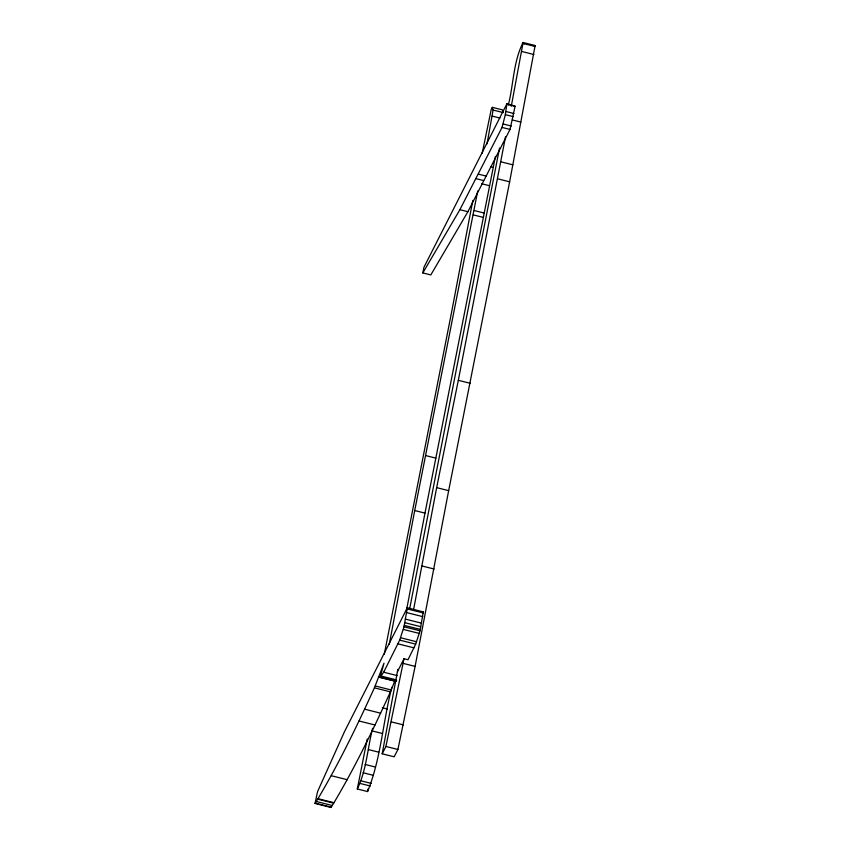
<?xml version="1.0" encoding="UTF-8"?>
<svg xmlns="http://www.w3.org/2000/svg" width="850" height="850" viewBox="0 0 850 850"><rect width="100%" height="100%" fill="white"/><g stroke="black" fill="none" stroke-linecap="round" stroke-linejoin="round"><path stroke-width="1.27" d="M511.286 106.261L523.111 42.5L535.128 45.507L509.639 181.815L448.662 490.641L415.108 666.379L397.917 749.466L394.198 756.808L382.192 753.812L397.842 669.364M380.194 677.301L383.669 672.212L399.681 640.124L404.026 626.79L407.331 607.75L344.526 731.595L317.581 791.594L314.999 803.494L317.974 798.692C339.139 763.013 357.223 725.581 374.404 687.841L383.998 663.181L380.194 677.301L396.206 681.307M397.343 671.925L404.005 658.739L408 659.738L415.692 644.13L420.038 630.796L423.342 611.756L422.705 612.595M487.039 143.894L493.085 110.043L492.309 107.344L502.573 109.916L503.094 111.711M422.822 272.924L459.892 209.684L502.031 127.436L505.336 114.654L506.897 103.785L423.895 267.389L422.822 272.924L430.822 274.922L467.904 211.692L510.032 129.434L515.089 106.229L506.897 103.785M508.311 105.113C513.591 84.649 513.262 61.423 523.111 42.5M389.247 644.438L414.715 510.542L477.721 190.952M406.438 610.608L424.979 513.113L495.412 156.4M413.525 609.949L436.656 487.634L458.32 380.322L505.527 136.754M391.829 687.268C382.851 721.671 381.076 758.519 367.572 791.552L357.308 788.991L367.221 739.011M384.296 654.202L451.265 313.884L472.812 200.462M357.308 788.991C366.467 770.143 367.529 748.446 372.587 728.333M367.572 791.552L368.071 788.981M409.572 609.237L499.545 148.038M382.192 753.812L385.911 746.459L404.005 658.739M482.163 153.446L491.226 109.491L492.309 107.344M314.872 803.378L331.011 807.5L333.986 802.697C355.151 767.019 373.235 729.587 390.416 691.847L394.761 681.137L378.749 677.131M534.321 46.187L535.128 45.507M522.314 43.18L524.716 43.775M523.09 43.467L535.096 46.474M521.858 51.51L533.874 54.517M507.089 104.231L515.089 106.229M505.952 111.509L513.952 113.507M493.085 110.043L503.349 112.614M505.336 114.654L513.336 116.662M512.412 119.967L520.827 122.071M492.203 116.11L499.906 118.033M503.306 124.026L511.307 126.034M502.031 127.436L510.032 129.434M500.873 161.819L512.879 164.815M490.705 166.759L493.266 167.397M497.632 178.808L509.639 181.815M478.412 174.154L486.423 176.152M475.681 178.585L483.682 180.583M481.748 183.77L489.441 185.693M474.087 210.524L484.351 213.095M459.892 209.684L467.904 211.692M473.237 214.88L483.501 217.451M458.32 380.322L470.326 383.329M425.659 455.579L435.922 458.139M436.656 487.634L448.662 490.641M414.715 510.542L424.979 513.113M422.089 566.004L434.106 569.011M407.331 607.75L423.449 611.957M407.32 608.961L423.332 612.967M406.704 612.616L422.716 616.622M405.301 619.087L421.313 623.093M404.642 622.646L420.654 626.652M404.303 625.398L420.314 629.404M404.026 626.79L420.038 630.796M403.346 629.425L419.358 633.431M400.584 637.744L416.596 641.75M399.681 640.124L415.692 644.13M398.002 643.854L414.014 647.859M403.102 663.372L415.108 666.379M383.669 672.212L397.216 675.601M381.321 676.122L396.1 679.819M380.641 676.738L396.652 680.744M379.939 676.898L395.951 680.903M375.275 685.982L391.287 689.987M374.404 687.841L390.416 691.847M382.341 707.774L387.483 709.059M364.661 709.197L380.672 713.203M391.276 721.873L403.283 724.88M359.008 720.991L375.02 724.997M372.034 730.904L382.298 733.465M385.911 746.459L397.917 749.466M368.39 749.583L378.654 752.154M365.181 764.479L375.445 767.04M363.163 772.778L373.426 775.338M360.995 780.831L371.259 783.403M331.341 775.731L347.353 779.737M360.103 783.456L370.366 786.016M317.974 798.692L333.986 802.697M317.411 799.085L333.423 803.091M316.338 801.508L332.35 805.513M315.361 803.186L331.373 807.192"/></g></svg>
